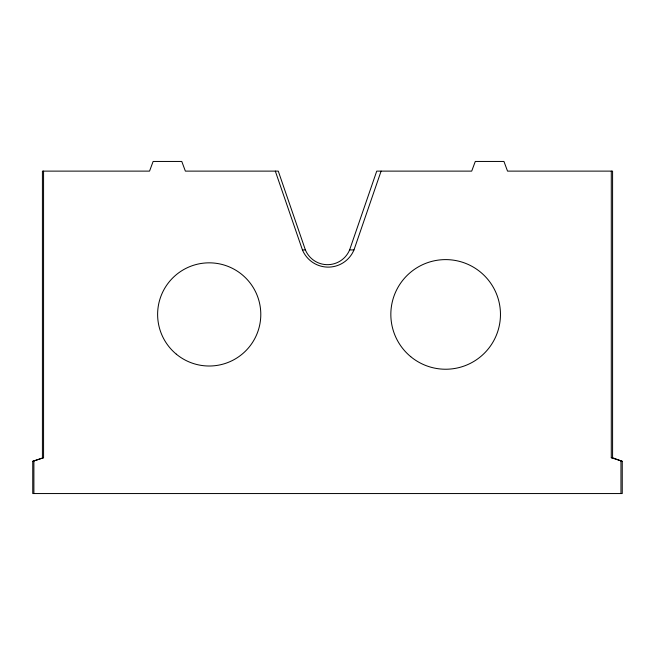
<?xml version="1.0" encoding="UTF-8"?>
<svg xmlns="http://www.w3.org/2000/svg" width="655" height="655" viewBox="0 0 655 655"><rect width="100%" height="100%" fill="white"/><g stroke="black" fill="none" stroke-linecap="round" stroke-linejoin="round"><path stroke-width="0.98" d="M275.313 171.119L302.438 249.94L305.394 249.94A23.948 23.948 0 0 0 349.606 249.94L376.731 171.119L471.706 171.119L475.293 161.449L503.949 161.449L507.535 171.119L612.581 171.119L612.581 457.722L622.25 461.308L622.25 493.551L32.75 493.551L32.75 461.308L43.566 457.722L43.566 171.119M302.438 249.94A27.911 27.911 0 0 0 353.97 249.94L381.095 171.119M32.75 461.308L43.566 457.722M349.606 249.94L353.97 249.94M611.287 171.119L611.287 457.722L612.581 457.722M611.287 457.722L622.25 461.308M305.394 249.94L278.269 171.119L185.365 171.119L181.787 161.449L153.123 161.449L149.545 171.119L42.419 171.119L42.419 457.722M620.965 461.308L620.965 493.551M33.888 461.308L33.888 493.551M410.718 356.664A54.815 54.815 0 0 0 499.7 323.562A54.815 54.815 0 0 0 426.536 263.048A54.815 54.815 0 0 0 410.718 356.664M176.293 354.15A51.589 51.589 0 0 0 260.068 323.062A51.589 51.589 0 0 0 191.252 266.061A51.589 51.589 0 0 0 176.293 354.15"/></g></svg>
